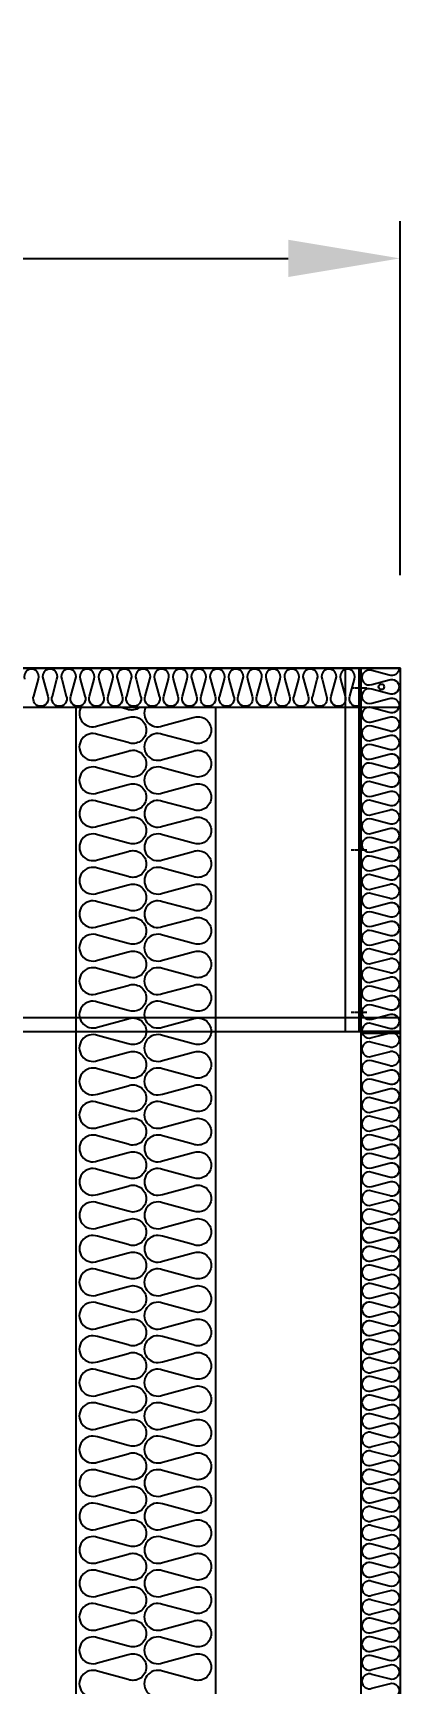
# Model space of a CAD drawing. Header units: millimetres. Extents: x 1723 to 33835, y 1764 to 24472.
# Drawn here: x 8941 to 9334, y 12081 to 13853 of the extents above; entities that cross this region are included whole.
import ezdxf

# ---------------------------------------------------------------- set-up
doc = ezdxf.new("R2010")
doc.units = ezdxf.units.MM
doc.linetypes.add('CENTER', pattern=[2, 1.25, -0.25, 0.25, -0.25])
doc.linetypes.add('HIDDEN', pattern=[0.375, 0.25, -0.125])
for name, color, linetype in [('center', 1, 'CENTER'), ('SMS', 220, 'Continuous'), ('냉각탑_dim', 1, 'Continuous'), ('숨은선', 5, 'HIDDEN')]:
    doc.layers.add(name, color=color, linetype=linetype)
doc.styles.add('HY울릉도L', font='')
doc.styles.get('HY울릉도L').set_extended_font_data('HY울릉도L')
doc.dimstyles.new('성지DIM', dxfattribs={"dimtxt": 3.5, "dimasz": 3, "dimexe": 1, "dimexo": 2.5, "dimgap": 2, "dimtad": 1, "dimdec": 0, "dimzin": 3, "dimdsep": 46, "dimtxsty": 'HY울릉도L', "dimblk": 'ARCHTICK', "dimcen": -2, "dimclrd": 256, "dimclre": 256, "dimclrt": 7, "dimadec": 0, "dimazin": 0, "dimtfac": 1, "dimtdec": 0, "dimtofl": 0, "dimtmove": 0, "dimatfit": 3, "dimfxl": 1, "dimtolj": 1, "dimtzin": 0, "dimlwe": -1, "dimarcsym": 0})

# ---------------------------------------------------------------- blocks, each defined once
blk = doc.blocks.new('*D768')
at = {"layer": 'Defpoints', "color": 0, "transparency": 16777216}
for p in [(9334.4, 13611.3), (5134.4, 13171.5), (9334.4, 13171.5)]:
    blk.add_point(p, dxfattribs=at)
at = {"layer": '냉각탑_dim', "transparency": 16777216}
for p, q in [((5134.4, 13271.5), (5134.4, 13651.3)), ((9334.4, 13271.5), (9334.4, 13651.3))]:
    blk.add_line(p, q, dxfattribs=at)
at = {"layer": '냉각탑_dim', "lineweight": -2, "transparency": 16777216}
blk.add_line((5254.4, 13611.3), (9214.4, 13611.3), dxfattribs=at)
at = {"layer": '냉각탑_dim', "transparency": 16777216}
for points in [[(5254.4, 13631.3), (5254.4, 13591.3), (5134.4, 13611.3)], [(9214.4, 13631.3), (9214.4, 13591.3), (9334.4, 13611.3)]]:
    blk.add_solid(points, dxfattribs=at)
at = {"layer": '냉각탑_dim', "color": 7, "transparency": 16777216, "insert": (7234.4, 13761.3), "char_height": 140, "attachment_point": 5, "style": 'HY울릉도L'}
blk.add_mtext('\\A1;4200', dxfattribs=at)
blk = doc.blocks.new('3')
for p, q in [((5178.4, 13171.5), (9334.4, 13171.5)), ((8789.4, 13171.5), (9334.4, 13171.5)), ((9275.4, 13171.5), (9275.4, 12781.5)), ((9290.4, 13171.5), (9290.4, 12781.5)), ((9292.4, 13171.5), (9292.4, 12781.5)), ((9334.4, 13171.5), (9292.4, 13171.5)), ((9334.4, 13171.5), (9334.4, 12781.5)), ((9334.4, 13171.5), (9334.4, 9571.5)), ((5134.4, 13130.6), (9334.4, 13129.5)), ((5243.4, 12796.5), (9334.4, 12796.5)), ((5178.4, 12781.5), (9334.4, 12781.5)), ((9334.4, 12781.5), (9292.4, 12781.5)), ((9292.4, 12779.5), (9292.4, 10073.5)), ((9334.4, 12779.5), (9292.4, 12779.5)), ((9334.4, 12779.5), (9334.4, 10073.5))]:
    blk.add_line(p, q)
at = {"color": 7}
for p, q in [((9334.4, 13171.5), (8789.4, 13171.5)), ((9292.4, 13171.5), (9292.4, 9651.5)), ((9334.4, 13171.5), (9334.4, 9571.5)), ((8986.4, 13129.5), (8986.4, 9651.5)), ((9136.4, 13129.5), (9136.4, 9651.5))]:
    blk.add_line(p, q, dxfattribs=at)
at = {"ltscale": 500, "elevation": 0}
blk.add_lwpolyline([(5134.4, 13171.5), (9334.4, 13171.5), (9334.4, 9571.5), (5134.4, 9571.5)], close=True, dxfattribs=at)
blk.add_circle((9314.4, 13151.5), 3)
blk.add_circle((9314.4, 13151.5), 3)
blk.add_circle((9314.4, 13151.5), 3)
blk.add_circle((9314.4, 13151.5), 3)
at = {"layer": 'center'}
for p, q in [((9281.9, 13150.5), (9298.9, 13150.5)), ((9281.9, 12976.5), (9298.9, 12976.5)), ((9281.9, 12802.5), (9298.9, 12802.5))]:
    blk.add_line(p, q, dxfattribs=at)
at = {"layer": 'SMS', "color": 5, "elevation": 0}
for points in [[(9292.4, 13131.9, -0.144343), (9288, 13130.6, -0.524856), (9280.6, 13141.4), (9285.5, 13159.7, 1.449198), (9270.6, 13159.7), (9275.6, 13141.4, -0.524856), (9268.1, 13130.6, -0.524856), (9260.6, 13141.4), (9265.6, 13159.7, 1.449198), (9250.7, 13159.7), (9255.6, 13141.4, -0.524856), (9248.1, 13130.6, -0.524856), (9240.7, 13141.4), (9245.6, 13159.7, 1.449198), (9230.7, 13159.7), (9235.7, 13141.4, -0.524856), (9228.2, 13130.6, -0.524856), (9220.7, 13141.4), (9225.7, 13159.7, 1.449198), (9210.8, 13159.7), (9215.7, 13141.4, -0.524856), (9208.2, 13130.6, -0.524856), (9200.8, 13141.4), (9205.7, 13159.7, 1.449198), (9190.8, 13159.7), (9195.8, 13141.4, -0.524856), (9188.3, 13130.6, -0.524856), (9180.8, 13141.4), (9185.8, 13159.7, 1.449198), (9170.9, 13159.7), (9175.8, 13141.4, -0.524856), (9168.3, 13130.6, -0.524856), (9160.9, 13141.4), (9165.8, 13159.7, 1.449198), (9150.9, 13159.7), (9155.9, 13141.4, -0.524856), (9148.4, 13130.6, -0.524856), (9140.9, 13141.4), (9145.9, 13159.7, 1.449198), (9131, 13159.7), (9135.9, 13141.4, -0.524856), (9128.4, 13130.6, -0.524856), (9121, 13141.4), (9125.9, 13159.7, 1.449198), (9111, 13159.7), (9116, 13141.4, -0.524856), (9108.5, 13130.6, -0.524856), (9101, 13141.4), (9106, 13159.7, 1.449198), (9091.1, 13159.7), (9096, 13141.4, -0.524856), (9088.5, 13130.6, -0.524856), (9081.1, 13141.4), (9086, 13159.7, 1.449198), (9071.1, 13159.7), (9076.1, 13141.4, -0.524856), (9068.6, 13130.6, -0.524856), (9061.1, 13141.4), (9066.1, 13159.7, 1.449198), (9051.2, 13159.7), (9056.1, 13141.4, -0.524856), (9048.6, 13130.6, -0.524856), (9041.2, 13141.4), (9046.1, 13159.7, 1.449198), (9031.2, 13159.7), (9036.2, 13141.4, -0.524856), (9028.7, 13130.6, -0.524856), (9021.2, 13141.4), (9026.2, 13159.7, 1.449198), (9011.3, 13159.7), (9016.2, 13141.4, -0.524856), (9008.7, 13130.6, -0.524856), (9001.3, 13141.4), (9006.2, 13159.7, 1.449198), (8991.3, 13159.7), (8996.3, 13141.4, -0.524856), (8988.8, 13130.6, -0.524856), (8981.3, 13141.4), (8986.3, 13159.7, 1.449198), (8971.4, 13159.7), (8976.3, 13141.4, -0.524856), (8968.8, 13130.6, -0.524856), (8961.4, 13141.4), (8966.3, 13159.7, 1.449198), (8951.4, 13159.7), (8956.4, 13141.4, -0.524856), (8948.9, 13130.6, -0.524856), (8941.4, 13141.4), (8946.4, 13159.7, 1.449198), (8931.5, 13159.7)], [(9292.4, 13168.2, 0.2951), (9290.6, 13159.7), (9292.4, 13153)], [(9292.4, 13168.2, 0.2951), (9290.6, 13159.7), (9292.4, 13153)], [(9333.4, 13171.5, -0.001715), (9333.4, 13171.4, -0.524856), (9322.6, 13164), (9304.3, 13168.9, 1.449198), (9304.3, 13154), (9322.6, 13158.9, -0.524856), (9333.4, 13151.5, -0.524856), (9322.6, 13144), (9304.3, 13149, 1.449198), (9304.3, 13134.1), (9322.6, 13139, -0.524856), (9333.4, 13131.5, -0.524856), (9322.6, 13124.1), (9304.3, 13129, 1.449198), (9304.3, 13114.1), (9322.6, 13119, -0.524856), (9333.4, 13111.6, -0.417249), (9325.3, 13103.6)], [(8992, 13129.5, 0.686718), (9009.8, 13109.5), (9042.7, 13118.4, -0.524856), (9062.2, 13105, -0.524856), (9042.7, 13091.6), (9009.8, 13100.5, 1.449198), (9009.8, 13073.6), (9042.7, 13082.5, -0.524856), (9062.2, 13069.1, -0.524856), (9042.7, 13055.6), (9009.8, 13064.6, 1.449198), (9009.8, 13037.7), (9042.7, 13046.6, -0.524856), (9062.2, 13033.2, -0.524856), (9042.7, 13019.7), (9009.8, 13028.6, 1.449198), (9009.8, 13001.8), (9042.7, 13010.7, -0.524856), (9062.2, 12997.3, -0.524856), (9042.7, 12983.8), (9009.8, 12992.7, 1.449198), (9009.8, 12965.9), (9042.7, 12974.8, -0.524856), (9062.2, 12961.3, -0.524856), (9042.7, 12947.9), (9009.8, 12956.8, 1.449198), (9009.8, 12930), (9042.7, 12938.9, -0.524856), (9062.2, 12925.4, -0.524856), (9042.7, 12912), (9009.8, 12920.9, 1.449198), (9009.8, 12894.1), (9042.7, 12903, -0.524856), (9062.2, 12889.5, -0.524856), (9042.7, 12876.1), (9009.8, 12885, 1.449198), (9009.8, 12858.1), (9042.7, 12867, -0.524856), (9062.2, 12853.6, -0.524856), (9042.7, 12840.2), (9009.8, 12849.1, 1.449198), (9009.8, 12822.2), (9042.7, 12831.1, -0.524856), (9062.2, 12817.7, -0.524856), (9042.7, 12804.3), (9009.8, 12813.2, 1.449198), (9009.8, 12786.3), (9042.7, 12795.2, -0.524856), (9062.2, 12781.8, -0.524856), (9042.7, 12768.4), (9009.8, 12777.3, 1.449198), (9009.8, 12750.4), (9042.7, 12759.3, -0.524856), (9062.2, 12745.9, -0.524856), (9042.7, 12732.5), (9009.8, 12741.4, 1.449198), (9009.8, 12714.5), (9042.7, 12723.4, -0.524856), (9062.2, 12710, -0.524856), (9042.7, 12696.5), (9009.8, 12705.5, 1.449198), (9009.8, 12678.6), (9042.7, 12687.5, -0.524856), (9062.2, 12674.1, -0.524856), (9042.7, 12660.6), (9009.8, 12669.5, 1.449198), (9009.8, 12642.7), (9042.7, 12651.6, -0.524856), (9062.2, 12638.2, -0.524856), (9042.7, 12624.7), (9009.8, 12633.6, 1.449198), (9009.8, 12606.8), (9042.7, 12615.7, -0.524856), (9062.2, 12602.2, -0.524856), (9042.7, 12588.8), (9009.8, 12597.7, 1.449198), (9009.8, 12570.9), (9042.7, 12579.8, -0.524856), (9062.2, 12566.3, -0.524856), (9042.7, 12552.9), (9009.8, 12561.8, 1.449198), (9009.8, 12535), (9042.7, 12543.9, -0.524856), (9062.2, 12530.4, -0.524856), (9042.7, 12517), (9009.8, 12525.9, 1.449198), (9009.8, 12499), (9042.7, 12507.9, -0.524856), (9062.2, 12494.5, -0.524856), (9042.7, 12481.1), (9009.8, 12490, 1.449198), (9009.8, 12463.1), (9042.7, 12472, -0.524856), (9062.2, 12458.6, -0.524856), (9042.7, 12445.2), (9009.8, 12454.1, 1.449198), (9009.8, 12427.2), (9042.7, 12436.1, -0.524856), (9062.2, 12422.7, -0.524856), (9042.7, 12409.3), (9009.8, 12418.2, 1.449198), (9009.8, 12391.3), (9042.7, 12400.2, -0.524856), (9062.2, 12386.8, -0.524856), (9042.7, 12373.4), (9009.8, 12382.3, 1.449198), (9009.8, 12355.4), (9042.7, 12364.3, -0.524856), (9062.2, 12350.9, -0.524856), (9042.7, 12337.4), (9009.8, 12346.4, 1.449198), (9009.8, 12319.5), (9042.7, 12328.4, -0.524856), (9062.2, 12315, -0.417249), (9047.7, 12300.6)], [(9055.1, 13129.5, -0.259641), (9041.3, 13127.5), (9033.8, 13129.5)], [(9055.1, 13129.5, -0.259641), (9041.3, 13127.5), (9033.8, 13129.5)], [(9061.6, 13129.5, 0.686718), (9079.5, 13109.5), (9112.4, 13118.4, -0.524856), (9131.8, 13105, -0.524856), (9112.4, 13091.6), (9079.5, 13100.5, 1.449198), (9079.5, 13073.6), (9112.4, 13082.5, -0.524856), (9131.8, 13069.1, -0.524856), (9112.4, 13055.6), (9079.5, 13064.6, 1.449198), (9079.5, 13037.7), (9112.4, 13046.6, -0.524856), (9131.8, 13033.2, -0.524856), (9112.4, 13019.7), (9079.5, 13028.6, 1.449198), (9079.5, 13001.8), (9112.4, 13010.7, -0.524856), (9131.8, 12997.3, -0.524856), (9112.4, 12983.8), (9079.5, 12992.7, 1.449198), (9079.5, 12965.9), (9112.4, 12974.8, -0.524856), (9131.8, 12961.3, -0.524856), (9112.4, 12947.9), (9079.5, 12956.8, 1.449198), (9079.5, 12930), (9112.4, 12938.9, -0.524856), (9131.8, 12925.4, -0.524856), (9112.4, 12912), (9079.5, 12920.9, 1.449198), (9079.5, 12894.1), (9112.4, 12903, -0.524856), (9131.8, 12889.5, -0.524856), (9112.4, 12876.1), (9079.5, 12885, 1.449198), (9079.5, 12858.1), (9112.4, 12867, -0.524856), (9131.8, 12853.6, -0.524856), (9112.4, 12840.2), (9079.5, 12849.1, 1.449198), (9079.5, 12822.2), (9112.4, 12831.1, -0.524856), (9131.8, 12817.7, -0.524856), (9112.4, 12804.3), (9079.5, 12813.2, 1.449198), (9079.5, 12786.3), (9112.4, 12795.2, -0.524856), (9131.8, 12781.8, -0.524856), (9112.4, 12768.4), (9079.5, 12777.3, 1.449198), (9079.5, 12750.4), (9112.4, 12759.3, -0.524856), (9131.8, 12745.9, -0.524856), (9112.4, 12732.5), (9079.5, 12741.4, 1.449198), (9079.5, 12714.5), (9112.4, 12723.4, -0.524856), (9131.8, 12710, -0.524856), (9112.4, 12696.5), (9079.5, 12705.5, 1.449198), (9079.5, 12678.6), (9112.4, 12687.5, -0.524856), (9131.8, 12674.1, -0.524856), (9112.4, 12660.6), (9079.5, 12669.5, 1.449198), (9079.5, 12642.7), (9112.4, 12651.6, -0.524856), (9131.8, 12638.2, -0.524856), (9112.4, 12624.7), (9079.5, 12633.6, 1.449198), (9079.5, 12606.8), (9112.4, 12615.7, -0.524856), (9131.8, 12602.2, -0.524856), (9112.4, 12588.8), (9079.5, 12597.7, 1.449198), (9079.5, 12570.9), (9112.4, 12579.8, -0.524856), (9131.8, 12566.3, -0.524856), (9112.4, 12552.9), (9079.5, 12561.8, 1.449198), (9079.5, 12535), (9112.4, 12543.9, -0.524856), (9131.8, 12530.4, -0.524856), (9112.4, 12517), (9079.5, 12525.9, 1.449198), (9079.5, 12499), (9112.4, 12507.9, -0.524856), (9131.8, 12494.5, -0.524856), (9112.4, 12481.1), (9079.5, 12490, 1.449198), (9079.5, 12463.1), (9112.4, 12472, -0.524856), (9131.8, 12458.6, -0.524856), (9112.4, 12445.2), (9079.5, 12454.1, 1.449198), (9079.5, 12427.2), (9112.4, 12436.1, -0.524856), (9131.8, 12422.7, -0.524856), (9112.4, 12409.3), (9079.5, 12418.2, 1.449198), (9079.5, 12391.3), (9112.4, 12400.2, -0.524856), (9131.8, 12386.8, -0.524856), (9112.4, 12373.4), (9079.5, 12382.3, 1.449198), (9079.5, 12355.4), (9112.4, 12364.3, -0.524856), (9131.8, 12350.9, -0.524856), (9112.4, 12337.4), (9079.5, 12346.4, 1.449198), (9079.5, 12319.5), (9112.4, 12328.4, -0.524856), (9131.8, 12315, -0.417249), (9117.3, 12300.6)], [(9293.6, 13120.1, 0.468181), (9304.3, 13114.1), (9322.6, 13119, -0.524856), (9333.4, 13111.6, -0.524856), (9322.6, 13104.1), (9304.3, 13109.1, 1.449198), (9304.3, 13094.2), (9322.6, 13099.1, -0.524856), (9333.4, 13091.6, -0.524856), (9322.6, 13084.2), (9304.3, 13089.1, 1.449198), (9304.3, 13074.2), (9322.6, 13079.1, -0.524856), (9333.4, 13071.7, -0.524856), (9322.6, 13064.2), (9304.3, 13069.2, 1.449198), (9304.3, 13054.3), (9322.6, 13059.2, -0.524856), (9333.4, 13051.7, -0.524856), (9322.6, 13044.3), (9304.3, 13049.2, 1.449198), (9304.3, 13034.3), (9322.6, 13039.2, -0.524856), (9333.4, 13031.8, -0.524856), (9322.6, 13024.3), (9304.3, 13029.3, 1.449198), (9304.3, 13014.4), (9322.6, 13019.3, -0.524856), (9333.4, 13011.8, -0.524856), (9322.6, 13004.4), (9304.3, 13009.3, 1.449198), (9304.3, 12994.4), (9322.6, 12999.3, -0.524856), (9333.4, 12991.9, -0.524856), (9322.6, 12984.4), (9304.3, 12989.4, 1.449198), (9304.3, 12974.5), (9322.6, 12979.4, -0.524856), (9333.4, 12971.9, -0.524856), (9322.6, 12964.5), (9304.3, 12969.4, 1.449198), (9304.3, 12954.5), (9322.6, 12959.4, -0.524856), (9333.4, 12952, -0.524856), (9322.6, 12944.5), (9304.3, 12949.5, 1.449198), (9304.3, 12934.6), (9322.6, 12939.5, -0.524856), (9333.4, 12932, -0.524856), (9322.6, 12924.6), (9304.3, 12929.5, 1.449198), (9304.3, 12914.6), (9322.6, 12919.5, -0.524856), (9333.4, 12912.1, -0.524856), (9322.6, 12904.6), (9304.3, 12909.6, 1.449198), (9304.3, 12894.7), (9322.6, 12899.6, -0.524856), (9333.4, 12892.1, -0.524856), (9322.6, 12884.7), (9304.3, 12889.6, 1.449198), (9304.3, 12874.7), (9322.6, 12879.6, -0.524856), (9333.4, 12872.2, -0.524856), (9322.6, 12864.7), (9304.3, 12869.7, 1.449198), (9304.3, 12854.8), (9322.6, 12859.7, -0.524856), (9333.4, 12852.2, -0.524856), (9322.6, 12844.8), (9304.3, 12849.7, 1.449198), (9304.3, 12834.8), (9322.6, 12839.7, -0.524856), (9333.4, 12832.3, -0.524856), (9322.6, 12824.8), (9304.3, 12829.8, 1.449198), (9304.3, 12814.9), (9322.6, 12819.8, -0.524856), (9333.4, 12812.3, -0.524856), (9322.6, 12804.9), (9304.3, 12809.8, 1.449198), (9304.3, 12794.9), (9322.6, 12799.8, -0.524856), (9333.4, 12792.4, -0.524856), (9322.6, 12784.9), (9304.3, 12789.9, 1.449198), (9304.3, 12775), (9322.6, 12779.9, -0.524856), (9333.4, 12772.4, -0.524856), (9322.6, 12765), (9304.3, 12769.9, 1.449198), (9304.3, 12755), (9322.6, 12759.9, -0.524856), (9333.4, 12752.5, -0.524856), (9322.6, 12745), (9304.3, 12750, 1.449198), (9304.3, 12735.1), (9322.6, 12740, -0.524856), (9333.4, 12732.5, -0.524856), (9322.6, 12725.1), (9304.3, 12730, 1.449198), (9304.3, 12715.1), (9322.6, 12720, -0.524856), (9333.4, 12712.6, -0.524856), (9322.6, 12705.1), (9304.3, 12710.1, 1.449198), (9304.3, 12695.2), (9322.6, 12700.1, -0.524856), (9333.4, 12692.6, -0.524856), (9322.6, 12685.2), (9304.3, 12690.1, 1.449198), (9304.3, 12675.2), (9322.6, 12680.1, -0.524856), (9333.4, 12672.7, -0.524856), (9322.6, 12665.2), (9304.3, 12670.2, 1.449198), (9304.3, 12655.3), (9322.6, 12660.2, -0.524856), (9333.4, 12652.7, -0.524856), (9322.6, 12645.3), (9304.3, 12650.2, 1.449198), (9304.3, 12635.3), (9322.6, 12640.2, -0.524856), (9333.4, 12632.8, -0.524856), (9322.6, 12625.3), (9304.3, 12630.3, 1.449198), (9304.3, 12615.4), (9322.6, 12620.3, -0.524856), (9333.4, 12612.8, -0.524856), (9322.6, 12605.4), (9304.3, 12610.3, 1.449198), (9304.3, 12595.4), (9322.6, 12600.3, -0.524856), (9333.4, 12592.9, -0.524856), (9322.6, 12585.4), (9304.3, 12590.4, 1.449198), (9304.3, 12575.5), (9322.6, 12580.4, -0.524856), (9333.4, 12572.9, -0.524856), (9322.6, 12565.5), (9304.3, 12570.4, 1.449198), (9304.3, 12555.5), (9322.6, 12560.4, -0.524856), (9333.4, 12553, -0.417249), (9325.3, 12545)], [(9333.3, 12571.5, -0.468181), (9322.6, 12565.5), (9304.3, 12570.4, 0.524856), (9293.5, 12563, 0.524856), (9304.3, 12555.5), (9322.6, 12560.4, -1.449198), (9322.6, 12545.5), (9304.3, 12550.5, 0.524856), (9293.5, 12543, 0.524856), (9304.3, 12535.6), (9322.6, 12540.5, -1.449198), (9322.6, 12525.6), (9304.3, 12530.5, 0.524856), (9293.5, 12523.1, 0.524856), (9304.3, 12515.6), (9322.6, 12520.5, -1.449198), (9322.6, 12505.6), (9304.3, 12510.6, 0.524856), (9293.5, 12503.1, 0.524856), (9304.3, 12495.7), (9322.6, 12500.6, -1.449198), (9322.6, 12485.7), (9304.3, 12490.6, 0.524856), (9293.5, 12483.2, 0.524856), (9304.3, 12475.7), (9322.6, 12480.6, -1.449198), (9322.6, 12465.7), (9304.3, 12470.7, 0.524856), (9293.5, 12463.2, 0.524856), (9304.3, 12455.8), (9322.6, 12460.7, -1.449198), (9322.6, 12445.8), (9304.3, 12450.7, 0.524856), (9293.5, 12443.3, 0.524856), (9304.3, 12435.8), (9322.6, 12440.7, -1.449198), (9322.6, 12425.8), (9304.3, 12430.8, 0.524856), (9293.5, 12423.3, 0.524856), (9304.3, 12415.9), (9322.6, 12420.8, -1.449198), (9322.6, 12405.9), (9304.3, 12410.8, 0.524856), (9293.5, 12403.4, 0.524856), (9304.3, 12395.9), (9322.6, 12400.8, -1.449198), (9322.6, 12385.9), (9304.3, 12390.9, 0.524856), (9293.5, 12383.4, 0.524856), (9304.3, 12376), (9322.6, 12380.9, -1.449198), (9322.6, 12366), (9304.3, 12370.9, 0.524856), (9293.5, 12363.5, 0.524856), (9304.3, 12356), (9322.6, 12360.9, -1.449198), (9322.6, 12346), (9304.3, 12351, 0.524856), (9293.5, 12343.5, 0.524856), (9304.3, 12336.1), (9322.6, 12341, -1.449198), (9322.6, 12326.1), (9304.3, 12331, 0.524856), (9293.5, 12323.6, 0.524856), (9304.3, 12316.1), (9322.6, 12321, -1.449198), (9322.6, 12306.1), (9304.3, 12311.1, 0.524856), (9293.5, 12303.6, 0.524856), (9304.3, 12296.2), (9322.6, 12301.1, -1.449198), (9322.6, 12286.2), (9304.3, 12291.1, 0.524856), (9293.5, 12283.7, 0.524856), (9304.3, 12276.2), (9322.6, 12281.1, -1.449198), (9322.6, 12266.2), (9304.3, 12271.2, 0.524856), (9293.5, 12263.7, 0.524856), (9304.3, 12256.3), (9322.6, 12261.2, -1.449198), (9322.6, 12246.3), (9304.3, 12251.2, 0.524856), (9293.5, 12243.8, 0.524856), (9304.3, 12236.3), (9322.6, 12241.2, -1.449198), (9322.6, 12226.3), (9304.3, 12231.3, 0.524856), (9293.5, 12223.8, 0.524856), (9304.3, 12216.4), (9322.6, 12221.3, -1.449198), (9322.6, 12206.4), (9304.3, 12211.3, 0.524856), (9293.5, 12203.9, 0.524856), (9304.3, 12196.4), (9322.6, 12201.3, -1.449198), (9322.6, 12186.4), (9304.3, 12191.4, 0.524856), (9293.5, 12183.9, 0.524856), (9304.3, 12176.5), (9322.6, 12181.4, -1.449198), (9322.6, 12166.5), (9304.3, 12171.4, 0.524856), (9293.5, 12164, 0.524856), (9304.3, 12156.5), (9322.6, 12161.4, -1.449198), (9322.6, 12146.5), (9304.3, 12151.5, 0.524856), (9293.5, 12144, 0.524856), (9304.3, 12136.6), (9322.6, 12141.5, -1.449198), (9322.6, 12126.6), (9304.3, 12131.5, 0.524856), (9293.5, 12124.1, 0.524856), (9304.3, 12116.6), (9322.6, 12121.5, -1.449198), (9322.6, 12106.6), (9304.3, 12111.6, 0.524856), (9293.5, 12104.1, 0.524856), (9304.3, 12096.7), (9322.6, 12101.6, -1.449198), (9322.6, 12086.7), (9304.3, 12091.6, 0.524856), (9293.5, 12084.2, 0.524856), (9304.3, 12076.7), (9322.6, 12081.6, -1.449198), (9322.6, 12066.7)], [(8990.8, 12329.3, 0.446849), (9009.8, 12319.5), (9042.7, 12328.4, -0.524856), (9062.2, 12315, -0.524856), (9042.7, 12301.5), (9009.8, 12310.4, 1.449198), (9009.8, 12283.6), (9042.7, 12292.5, -0.524856), (9062.2, 12279.1, -0.524856), (9042.7, 12265.6), (9009.8, 12274.5, 1.449198), (9009.8, 12247.7), (9042.7, 12256.6, -0.524856), (9062.2, 12243.1, -0.524856), (9042.7, 12229.7), (9009.8, 12238.6, 1.449198), (9009.8, 12211.8), (9042.7, 12220.7, -0.524856), (9062.2, 12207.2, -0.524856), (9042.7, 12193.8), (9009.8, 12202.7, 1.449198), (9009.8, 12175.9), (9042.7, 12184.8, -0.524856), (9062.2, 12171.3, -0.524856), (9042.7, 12157.9), (9009.8, 12166.8, 1.449198), (9009.8, 12139.9), (9042.7, 12148.8, -0.524856), (9062.2, 12135.4, -0.524856), (9042.7, 12122), (9009.8, 12130.9, 1.449198), (9009.8, 12104), (9042.7, 12112.9, -0.524856), (9062.2, 12099.5, -0.524856), (9042.7, 12086.1), (9009.8, 12095, 1.449198), (9009.8, 12068.1)], [(9060.5, 12329.3, 0.446849), (9079.5, 12319.5), (9112.4, 12328.4, -0.524856), (9131.8, 12315, -0.524856), (9112.4, 12301.5), (9079.5, 12310.4, 1.449198), (9079.5, 12283.6), (9112.4, 12292.5, -0.524856), (9131.8, 12279.1, -0.524856), (9112.4, 12265.6), (9079.5, 12274.5, 1.449198), (9079.5, 12247.7), (9112.4, 12256.6, -0.524856), (9131.8, 12243.1, -0.524856), (9112.4, 12229.7), (9079.5, 12238.6, 1.449198), (9079.5, 12211.8), (9112.4, 12220.7, -0.524856), (9131.8, 12207.2, -0.524856), (9112.4, 12193.8), (9079.5, 12202.7, 1.449198), (9079.5, 12175.9), (9112.4, 12184.8, -0.524856), (9131.8, 12171.3, -0.524856), (9112.4, 12157.9), (9079.5, 12166.8, 1.449198), (9079.5, 12139.9), (9112.4, 12148.8, -0.524856), (9131.8, 12135.4, -0.524856), (9112.4, 12122), (9079.5, 12130.9, 1.449198), (9079.5, 12104), (9112.4, 12112.9, -0.524856), (9131.8, 12099.5, -0.524856), (9112.4, 12086.1), (9079.5, 12095, 1.449198), (9079.5, 12068.1)]]:
    blk.add_lwpolyline(points, format="xyb", dxfattribs=at)
at = {"layer": '숨은선', "ltscale": 4, "elevation": 0}
blk.add_lwpolyline([(9254.3, 13131.5, 0.005236), (9254.5, 13131.5, 0.005236)], format="xyb", dxfattribs=at)
blk.add_lwpolyline([(9254.3, 13131.5, 0.005236), (9254.5, 13131.5, 0.005236)], format="xyb", dxfattribs=at)

msp = doc.modelspace()

# ---------------------------------------------------------------- block references
msp.add_blockref('3', (0, 0))

# ---------------------------------------------------------------- dimensions: what is measured, and where the dimension line sits
at = {"layer": '냉각탑_dim'}
dim = msp.add_linear_dim(base=(9334.4, 13611.3), p1=(5134.4, 13171.5), p2=(9334.4, 13171.5), dimstyle='성지DIM', override={"dimscale": 40, "dimsah": 1}, dxfattribs=at)
dim.commit()
dim.dimension.update_dxf_attribs({"geometry": '*D768', "text_midpoint": (7234.4, 13761.3)})

doc.saveas('drawing.dxf')
